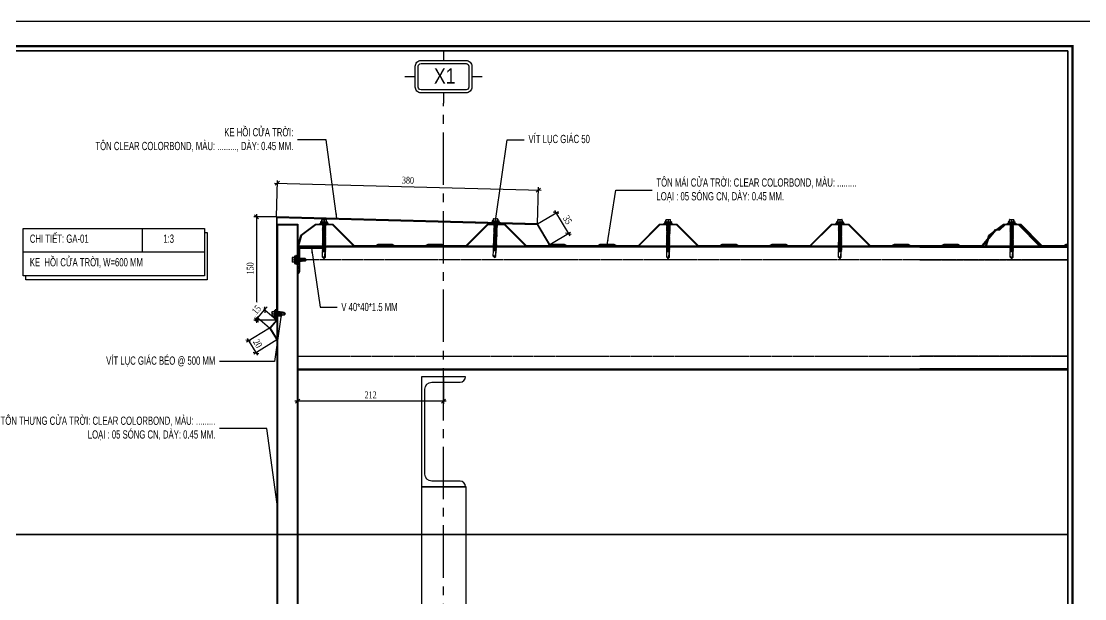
# Model space of a CAD drawing. Header units: inches. Extents: x 315041 to 662841, y -45540 to -35018.
# Drawn here: x 331592.8 to 331979.3, y -36900 to -36690 of the extents above; entities that cross this region are included whole.
import ezdxf
from ezdxf.enums import TextEntityAlignment as Align

# ---------------------------------------------------------------- set-up
doc = ezdxf.new("R2010")
doc.units = ezdxf.units.IN
doc.header["$MEASUREMENT"] = 0
doc.linetypes.add('CENTER2', pattern=[28.575, 19.05, -3.175, 3.175, -3.175])
doc.linetypes.add('HIDDEN', pattern=[0.375, 0.25, -0.125])
for name, color, linetype in [('2', 2, 'Continuous'), ('3', 3, 'Continuous'), ('7', 7, 'Continuous'), ('8', 8, 'Continuous'), ('BAO KHUNG', 31, 'Continuous'), ('DIM', 8, 'Continuous'), ('flashing', 6, 'Continuous'), ('STRUCTURE', 1, 'Continuous')]:
    doc.layers.add(name, color=color, linetype=linetype)
doc.styles.add('hx2', font='VHARIALN.TTF')
doc.styles.add('ST1', font='times.ttf', dxfattribs={"width": 0.7})
doc.styles.add('ST1H', font='vnshxh.shx', dxfattribs={"width": 0.7})
doc.dimstyles.new('3', dxfattribs={"dimtxt": 3.5, "dimasz": 1.8, "dimexe": 1, "dimexo": 0, "dimgap": 1, "dimtad": 1, "dimdec": 0, "dimlfac": 3, "dimzin": 0, "dimdsep": 46, "dimtxsty": 'ST1H', "dimblk": 'OBLIQUE', "dimcen": 1, "dimdle": 1, "dimclrd": 8, "dimclre": 8, "dimclrt": 3, "dimadec": 0, "dimazin": 0, "dimtfac": 1, "dimtdec": 0, "dimtix": 1, "dimtofl": 0, "dimtmove": 1, "dimatfit": 3, "dimfxl": 0.18, "dimtolj": 1, "dimtzin": 0, "dimlwd": -1, "dimlwe": -1, "dimarcsym": 1})
doc.dimstyles.new('4', dxfattribs={"dimtxt": 2.5, "dimasz": 1.5, "dimexe": 1, "dimexo": 0, "dimgap": 1, "dimtad": 1, "dimdec": 0, "dimlfac": 4, "dimzin": 0, "dimdsep": 46, "dimtxsty": 'ST1', "dimblk": 'OBLIQUE', "dimcen": 1, "dimdle": 1, "dimclrd": 8, "dimclre": 8, "dimclrt": 3, "dimadec": 0, "dimazin": 0, "dimtfac": 1, "dimtdec": 0, "dimtix": 1, "dimtmove": 0, "dimatfit": 3, "dimfxl": 0.18, "dimtfill": 1, "dimtolj": 1, "dimtzin": 0, "dimlwd": -1, "dimlwe": -1, "dimarcsym": 1})

# ---------------------------------------------------------------- blocks, each defined once
blk = doc.blocks.new('A$C75D82031')
at = {"layer": '2', "color": 157, "linetype": 'Continuous'}
blk.add_lwpolyline([(0, 420), (594, 420), (594, 0), (0, 0)], close=True, dxfattribs=at)
at = {"layer": '7', "color": 147, "linetype": 'Continuous'}
blk.add_lwpolyline([(12.33, 57.61), (581.67, 57.61), (581.67, 409.19), (12.33, 409.19)], close=True, dxfattribs=at)
at = {"layer": 'BAO KHUNG', "color": 167, "linetype": 'Continuous', "const_width": 0.871}
blk.add_lwpolyline([(10.59, 9.07), (583.41, 9.07), (583.41, 410.93), (10.59, 410.93)], close=True, dxfattribs=at)
blk = doc.blocks.new('Short_Self_drilling')
at = {"layer": 'STRUCTURE', "color": 1, "linetype": 'Continuous'}
for p, q in [((6.4, 1.7), (-6.4, 1.7)), ((5.1, 3.8), (-5.1, 3.8)), ((-2.6, 2.9), (-5.1, 2.9)), ((-3.4, 3.8), (-3.4, 6.8)), ((3, 7.2), (-3, 7.2)), ((2.6, 2.9), (-2.6, 2.9)), ((-2.1, 2.8), (-2.1, 2.9)), ((6.3, 0), (0, 0)), ((2.2, 2.8), (2.2, 2.9)), ((2.2, -0.5), (2.2, 0)), ((5.1, 2.9), (2.6, 2.9)), ((3.4, 3.8), (3.4, 6.8)), ((3, -1.2), (-2.7, -0.2)), ((3, -2.7), (-2.7, -1.8)), ((3, -4.2), (-2.7, -3.3)), ((3, -5.8), (-2.7, -4.8)), ((3, -7.3), (-2.7, -6.3)), ((-1.9, -8), (-2.7, -7.9)), ((-2.1, -1.4), (-2.1, -0.9)), ((-2.1, -2.9), (-2.1, -2.4)), ((-2.1, -4.4), (-2.1, -3.9)), ((-2.1, -6), (-2.1, -5.4)), ((-2.1, -7.5), (-2.1, -7)), ((-2.1, -12.3), (-2.1, -8.5)), ((3, -8.8), (-1.1, -8.1)), ((2.1, -12.3), (2.1, -9.1)), ((2.2, -2), (2.2, -1.5)), ((2.2, -3.6), (2.2, -3)), ((2.2, -5.1), (2.2, -4.6)), ((2.2, -6.6), (2.2, -6.1)), ((2.2, -8.1), (2.2, -7.6))]:
    blk.add_line(p, q, dxfattribs=at)
blk.add_lwpolyline([(6.4, 1.3), (6.4, 1.7), (2.1, 2.8), (-2.1, 2.8), (-6.4, 1.7), (-6.4, 1.3)], close=True, dxfattribs=at)
for points in [[(-6.4, 1.3, -0.088869), (-6.3, 0), (0, 0)], [(-0.1, 3.8), (-0.3, 6.2, 0.338878), (-3.1, 6.2), (-3.3, 3.8)], [(3.3, 3.8), (3.1, 6.2, 0.338878), (0.3, 6.2), (0.1, 3.8)], [(2.1, -12.3), (0.2, -14.2, -0.333596), (-0.2, -14.2), (-2.1, -12.3)], [(-0.1, -14), (-1, -12.2, -0.148657), (-1.4, -11.2), (-2, -7.7, -0.815006), (-1.2, -7.8, 0.150833), (-0.8, -8.7)], [(2.1, -12.3), (1.7, -11.7, 0.52242), (0.9, -11.7), (-0.2, -14.2)]]:
    blk.add_lwpolyline(points, format="xyb", dxfattribs=at)
for points in [[(3, -1.2), (2.2, -1.5), (-2.1, -0.8), (-2.7, -0.2), (-2.4, 0)], [(3, -2.7), (2.2, -3), (-2.1, -2.4), (-2.7, -1.8), (-2.1, -1.4), (2.2, -2), (3, -2.7)], [(3, -4.2), (2.2, -4.6), (-2.1, -3.9), (-2.7, -3.3), (-2.1, -2.9), (2.2, -3.6), (3, -4.2)], [(3, -5.8), (2.2, -6.1), (-2.1, -5.4), (-2.7, -4.8), (-2.1, -4.4), (2.2, -5.1), (3, -5.8)], [(3, -7.3), (2.2, -7.6), (-2.1, -7), (-2.7, -6.3), (-2.1, -6), (2.2, -6.6), (3, -7.3)], [(-1.8, -8.5), (-2.1, -8.5), (-2.7, -7.9), (-2.1, -7.5), (-1.8, -7.5)], [(-1.3, -7.6), (2.2, -8.1), (3, -8.8)], [(-1.2, 0), (2.2, -0.5), (3, -1.2)], [(3, -8.8), (2.2, -9.1), (-0.8, -8.7)]]:
    blk.add_lwpolyline(points, dxfattribs=at)
for centre, radius, start, end in [((-5, 3.3), 0.455, 109.7949, 250.2674), ((-3, 6.8), 0.429, 90.0311, 180.0311), ((3, 6.8), 0.429, 0.0311, 90.0311), ((5.1, 3.3), 0.435, 279.7276, 80.3347), ((10, 0.2), 3.74, 162.2963, 182.6103)]:
    blk.add_arc(centre, radius, start, end, dxfattribs=at)
blk = doc.blocks.new('A$C26A6701F')
at = {"layer": 'STRUCTURE', "color": 1, "linetype": 'Continuous'}
for p, q in [((0, 17.21), (1.33, 17.54)), ((0, 17.08), (0, 17.21)), ((0, 17.21), (4, 17.21)), ((4, 17.08), (0, 17.08)), ((3.94, 16.71), (0.06, 16.71)), ((0.4, 17.84), (3.6, 17.84)), ((0.4, 17.57), (1.2, 17.57)), ((0.93, 17.84), (0.93, 18.77)), ((0.97, 17.84), (1.03, 18.61)), ((1.07, 18.91), (2.93, 18.91)), ((1.13, 15.25), (2.9, 15.52)), ((1.19, 16.71), (1.14, 16.67)), ((1.14, 16.67), (1.4, 16.71)), ((1.14, 16.67), (1.4, 16.56)), ((1.14, 16.2), (2.91, 16.47)), ((1.4, 16.4), (1.14, 16.2)), ((1.14, 16.2), (1.39, 16.09)), ((1.14, 15.72), (2.91, 16)), ((1.4, 15.93), (1.14, 15.72)), ((1.14, 15.72), (1.39, 15.61)), ((1.2, 17.57), (2.8, 17.57)), ((1.33, 17.54), (1.33, 17.57)), ((1.33, 17.54), (2.67, 17.54)), ((1.39, 16.09), (2.73, 16.28)), ((1.39, 15.93), (1.39, 16.09)), ((1.39, 15.61), (2.73, 15.81)), ((2.7, 15.64), (1.39, 15.45)), ((1.39, 15.45), (1.39, 15.61)), ((1.4, 16.56), (2.42, 16.71)), ((2.71, 16.59), (1.4, 16.4)), ((1.4, 16.4), (1.4, 16.56)), ((2.71, 16.11), (1.4, 15.93)), ((1.91, 18.61), (1.97, 17.84)), ((2.04, 17.84), (2.1, 18.61)), ((2.67, 17.54), (2.67, 17.57)), ((2.67, 17.54), (4, 17.21)), ((2.7, 15.64), (2.7, 15.8)), ((2.7, 15.64), (2.9, 15.52)), ((2.71, 16.59), (2.71, 16.71)), ((2.71, 16.59), (2.91, 16.47)), ((2.71, 16.11), (2.71, 16.28)), ((2.71, 16.11), (2.91, 16)), ((2.73, 16.28), (2.91, 16.47)), ((2.73, 15.81), (2.91, 16)), ((2.73, 15.33), (2.9, 15.52)), ((2.8, 17.57), (3.6, 17.57)), ((2.97, 18.61), (3.04, 17.84)), ((3.07, 17.84), (3.07, 18.77)), ((4, 17.21), (4, 17.08)), ((1.09, 10.98), (2.86, 11.25)), ((1.35, 11.18), (1.09, 10.98)), ((1.09, 10.98), (1.35, 10.87)), ((1.09, 10.5), (2.86, 10.78)), ((1.35, 10.71), (1.09, 10.5)), ((1.09, 10.5), (1.35, 10.39)), ((1.1, 11.93), (2.88, 12.2)), ((1.36, 12.13), (1.1, 11.93)), ((1.1, 11.93), (1.36, 11.82)), ((1.1, 11.45), (2.87, 11.73)), ((1.36, 11.66), (1.1, 11.45)), ((1.1, 11.45), (1.36, 11.34)), ((1.11, 12.88), (2.89, 13.15)), ((1.38, 13.08), (1.11, 12.88)), ((1.11, 12.88), (1.37, 12.77)), ((1.11, 12.4), (2.88, 12.68)), ((1.37, 12.61), (1.11, 12.4)), ((1.11, 12.4), (1.37, 12.29)), ((1.12, 14.3), (2.9, 14.57)), ((1.39, 14.5), (1.12, 14.3)), ((1.12, 14.3), (1.38, 14.19)), ((1.12, 13.82), (2.9, 14.1)), ((1.39, 14.03), (1.12, 13.82)), ((1.12, 13.82), (1.38, 13.72)), ((1.12, 13.35), (2.89, 13.63)), ((1.38, 13.56), (1.12, 13.35)), ((1.12, 13.35), (1.38, 13.24)), ((1.39, 15.45), (1.13, 15.25)), ((1.13, 15.25), (1.39, 15.14)), ((1.13, 14.77), (2.9, 15.05)), ((1.39, 14.98), (1.13, 14.77)), ((1.13, 14.77), (1.39, 14.66)), ((2.66, 11.37), (1.35, 11.18)), ((1.35, 11.18), (1.36, 11.34)), ((1.35, 10.87), (2.69, 11.06)), ((2.66, 10.89), (1.35, 10.71)), ((1.35, 10.71), (1.35, 10.87)), ((1.35, 10.39), (2.69, 10.59)), ((2.66, 10.42), (1.35, 10.23)), ((1.35, 10.23), (1.35, 10.39)), ((2.68, 12.32), (1.36, 12.13)), ((1.36, 11.82), (2.7, 12.01)), ((2.67, 11.84), (1.36, 11.66)), ((1.36, 11.66), (1.36, 11.82)), ((1.36, 11.34), (2.7, 11.54)), ((1.37, 12.77), (2.71, 12.96)), ((2.68, 12.79), (1.37, 12.61)), ((1.37, 12.61), (1.37, 12.77)), ((1.37, 12.29), (2.71, 12.49)), ((1.37, 12.13), (1.37, 12.29)), ((1.38, 14.19), (2.72, 14.38)), ((1.38, 14.03), (1.38, 14.19)), ((1.38, 13.72), (2.72, 13.91)), ((2.69, 13.74), (1.38, 13.56)), ((1.38, 13.56), (1.38, 13.72)), ((1.38, 13.24), (2.72, 13.44)), ((2.69, 13.27), (1.38, 13.08)), ((1.38, 13.24), (1.38, 13.08)), ((1.39, 15.14), (2.73, 15.33)), ((2.7, 15.16), (1.39, 14.98)), ((1.39, 14.98), (1.39, 15.14)), ((1.39, 14.66), (2.73, 14.86)), ((2.7, 14.69), (1.39, 14.5)), ((1.39, 14.5), (1.39, 14.67)), ((2.7, 14.21), (1.39, 14.03)), ((2.66, 11.37), (2.67, 11.53)), ((2.66, 11.37), (2.86, 11.25)), ((2.66, 10.89), (2.67, 11.06)), ((2.66, 10.89), (2.86, 10.78)), ((2.66, 10.42), (2.66, 10.58)), ((2.66, 10.42), (2.86, 10.3)), ((2.67, 11.84), (2.67, 12.01)), ((2.67, 11.84), (2.87, 11.73)), ((2.68, 12.79), (2.68, 12.96)), ((2.68, 12.79), (2.88, 12.68)), ((2.68, 12.32), (2.68, 12.48)), ((2.68, 12.32), (2.88, 12.2)), ((2.69, 13.74), (2.69, 13.91)), ((2.69, 13.74), (2.89, 13.63)), ((2.69, 13.43), (2.69, 13.27)), ((2.69, 13.27), (2.89, 13.15)), ((2.69, 11.06), (2.86, 11.25)), ((2.69, 10.59), (2.86, 10.78)), ((2.7, 15.16), (2.7, 15.33)), ((2.7, 15.16), (2.9, 15.05)), ((2.7, 14.69), (2.7, 14.85)), ((2.7, 14.69), (2.9, 14.57)), ((2.7, 14.21), (2.7, 14.38)), ((2.7, 14.21), (2.9, 14.1)), ((2.7, 12.01), (2.88, 12.2)), ((2.7, 11.54), (2.87, 11.73)), ((2.71, 12.96), (2.89, 13.15)), ((2.71, 12.49), (2.88, 12.68)), ((2.72, 14.38), (2.9, 14.57)), ((2.72, 13.91), (2.9, 14.1)), ((2.72, 13.44), (2.89, 13.63)), ((2.73, 14.86), (2.9, 15.05)), ((1.04, 5.76), (2.81, 6.03)), ((1.3, 5.96), (1.04, 5.76)), ((1.04, 5.76), (1.3, 5.65)), ((1.04, 5.28), (2.81, 5.56)), ((1.3, 5.49), (1.04, 5.28)), ((1.04, 5.28), (1.29, 5.17)), ((1.05, 6.71), (2.83, 6.98)), ((1.31, 6.91), (1.05, 6.71)), ((1.05, 6.71), (1.31, 6.6)), ((1.05, 6.23), (2.82, 6.51)), ((1.31, 6.44), (1.05, 6.23)), ((1.05, 6.23), (1.31, 6.12)), ((1.06, 8.13), (2.84, 8.41)), ((1.33, 8.34), (1.06, 8.13)), ((1.06, 8.13), (1.32, 8.02)), ((1.06, 7.65), (2.83, 7.93)), ((1.32, 7.86), (1.06, 7.65)), ((1.06, 7.65), (1.32, 7.55)), ((1.06, 7.18), (2.83, 7.46)), ((1.32, 7.39), (1.06, 7.18)), ((1.06, 7.18), (1.32, 7.07)), ((1.07, 8.6), (2.84, 8.88)), ((1.33, 8.81), (1.07, 8.6)), ((1.07, 8.6), (1.33, 8.5)), ((1.08, 9.55), (2.86, 9.83)), ((1.34, 9.76), (1.08, 9.55)), ((1.08, 9.55), (1.34, 9.45)), ((1.08, 9.08), (2.85, 9.36)), ((1.34, 9.29), (1.08, 9.08)), ((1.08, 9.08), (1.34, 8.97)), ((1.09, 10.03), (2.86, 10.3)), ((1.35, 10.23), (1.09, 10.03)), ((1.09, 10.03), (1.34, 9.92)), ((1.29, 5.17), (2.63, 5.37)), ((2.6, 5.2), (1.29, 5.02)), ((1.29, 5.01), (1.29, 5.17)), ((2.61, 6.15), (1.3, 5.96)), ((1.3, 5.96), (1.31, 6.12)), ((1.3, 5.65), (2.64, 5.84)), ((2.61, 5.67), (1.3, 5.49)), ((1.3, 5.49), (1.3, 5.65)), ((2.63, 7.1), (1.31, 6.91)), ((1.31, 6.6), (2.65, 6.79)), ((2.62, 6.62), (1.31, 6.44)), ((1.31, 6.44), (1.31, 6.6)), ((1.31, 6.12), (2.64, 6.32)), ((1.32, 8.02), (2.66, 8.22)), ((2.63, 8.05), (1.32, 7.86)), ((1.32, 7.86), (1.32, 8.02)), ((1.32, 7.55), (2.66, 7.74)), ((2.63, 7.57), (1.32, 7.39)), ((1.32, 7.39), (1.32, 7.55)), ((1.32, 7.07), (2.66, 7.27)), ((1.32, 6.91), (1.32, 7.07)), ((2.64, 9), (1.33, 8.81)), ((1.33, 8.81), (1.34, 8.97)), ((1.33, 8.5), (2.67, 8.69)), ((2.64, 8.52), (1.33, 8.34)), ((1.33, 8.34), (1.33, 8.5)), ((1.34, 9.92), (2.68, 10.11)), ((2.65, 9.95), (1.34, 9.76)), ((1.34, 9.92), (1.34, 9.76)), ((1.34, 9.45), (2.68, 9.64)), ((2.65, 9.47), (1.34, 9.29)), ((1.34, 9.29), (1.34, 9.45)), ((1.34, 8.97), (2.67, 9.17)), ((2.6, 5.2), (2.61, 5.36)), ((2.6, 5.2), (2.81, 5.09)), ((2.61, 6.15), (2.62, 6.31)), ((2.61, 6.15), (2.81, 6.03)), ((2.61, 5.67), (2.61, 5.84)), ((2.61, 5.67), (2.81, 5.56)), ((2.62, 6.62), (2.62, 6.79)), ((2.62, 6.62), (2.82, 6.51)), ((2.63, 8.05), (2.63, 8.21)), ((2.63, 8.05), (2.83, 7.93)), ((2.63, 7.57), (2.63, 7.74)), ((2.63, 7.57), (2.83, 7.46)), ((2.63, 7.1), (2.63, 7.26)), ((2.63, 7.1), (2.83, 6.98)), ((2.63, 5.37), (2.81, 5.56)), ((2.64, 9), (2.64, 9.16)), ((2.64, 9), (2.84, 8.88)), ((2.64, 8.52), (2.64, 8.69)), ((2.64, 8.52), (2.84, 8.41)), ((2.64, 6.32), (2.82, 6.51)), ((2.64, 5.84), (2.81, 6.03)), ((2.65, 10.1), (2.65, 9.95)), ((2.65, 9.95), (2.86, 9.83)), ((2.65, 9.47), (2.65, 9.64)), ((2.65, 9.47), (2.85, 9.36)), ((2.65, 6.79), (2.83, 6.98)), ((2.66, 8.22), (2.84, 8.41)), ((2.66, 7.74), (2.83, 7.93)), ((2.66, 7.27), (2.83, 7.46)), ((2.67, 9.17), (2.85, 9.36)), ((2.67, 8.69), (2.84, 8.88)), ((2.68, 10.11), (2.86, 10.3)), ((2.68, 9.64), (2.86, 9.83)), ((1.02, 3.86), (2.8, 4.14)), ((1.28, 4.07), (1.02, 3.86)), ((1.02, 3.86), (1.28, 3.75)), ((1.28, 3.59), (1.02, 3.38)), ((1.02, 3.38), (2.31, 3.59)), ((1.02, 3.38), (1.28, 3.28)), ((1.03, 4.81), (2.81, 5.09)), ((1.29, 5.02), (1.03, 4.81)), ((1.03, 4.81), (1.29, 4.7)), ((1.03, 4.33), (2.8, 4.61)), ((1.29, 4.54), (1.03, 4.33)), ((1.03, 4.33), (1.28, 4.23)), ((1.27, 0.62), (1.28, 3.28)), ((1.27, 0.62), (1.41, 0.81)), ((1.27, 0.62), (1.88, 0.02)), ((1.28, 4.23), (2.62, 4.42)), ((2.62, 4.25), (1.28, 4.07)), ((1.28, 4.07), (1.28, 4.23)), ((1.28, 3.75), (2.62, 3.95)), ((1.28, 3.59), (1.28, 3.75)), ((2.35, 3.74), (1.28, 3.59)), ((1.28, 3.28), (2.21, 3.41)), ((1.29, 4.7), (2.63, 4.9)), ((2.6, 4.72), (1.29, 4.54)), ((1.29, 4.54), (1.29, 4.7)), ((1.67, 0.81), (1.98, 0.02)), ((1.96, 0.08), (2.26, 0.64)), ((1.98, 0.02), (2.6, 0.61)), ((2.38, 0.96), (2.56, 3.71)), ((2.62, 3.78), (2.52, 3.77)), ((2.52, 3.46), (2.61, 3.47)), ((2.54, 3.62), (2.79, 3.66)), ((2.6, 4.72), (2.6, 4.89)), ((2.6, 4.72), (2.8, 4.61)), ((2.6, 0.61), (2.61, 3.47)), ((2.61, 3.47), (2.79, 3.66)), ((2.62, 4.42), (2.8, 4.61)), ((2.62, 4.25), (2.62, 4.41)), ((2.8, 4.14), (2.62, 4.25)), ((2.62, 3.95), (2.8, 4.14)), ((2.62, 3.78), (2.62, 3.95)), ((2.79, 3.66), (2.62, 3.78)), ((2.63, 4.9), (2.81, 5.09))]:
    blk.add_line(p, q, dxfattribs=at)
for centre, major_axis, ratio, start_param, end_param in [((-1.11, 16.72), (-0.822, 0.822), 1, 3.915086, 4.236522), ((0.42, 17.71), (0.0956, 0.0956), 1, 0.954633, 3.757756), ((1.07, 18.77), (-0.0943, 0.0943), 1, -0.785398, 0.785398), ((1.47, 18.04), (0.508, 0.508), 1, 0.131933, 1.438864), ((2.54, 18.04), (0.508, 0.508), 1, 0.131933, 1.438864), ((2.93, 18.77), (-0.0943, 0.0943), 1, 3.926991, 5.497787), ((3.55, 17.71), (-0.1, 0.1), 1, 2.701137, 5.152845), ((5.1, 16.72), (-1.15, 0.17), 0.90746, -0.177273, 0.177273), ((1.54, 0.72), (0.111, 0.111), 1, 6.085329, 8.011019), ((1.93, 0.09), (0.0625, 0.0625), 1, 3.247504, 4.535451), ((1.82, 3.74), (0.363, 0.363), 1, 4.808661, 5.407478), ((1.79, 0.99), (0.416, 0.416), 1, 4.859665, 5.449971), ((2.44, 3.68), (0.0836, 0.0836), 1, 5.766736, 8.502032)]:
    blk.add_ellipse(centre, major_axis=major_axis, ratio=ratio, start_param=start_param, end_param=end_param, dxfattribs=at)
blk = doc.blocks.new('SideLap')
at = {"layer": 'STRUCTURE', "color": 1, "linetype": 'Continuous'}
for p, q in [((15, 16), (0, 0)), ((20, 6), (0, -3)), ((15, 16), (20, 12)), ((15, 16), (40, 16)), ((42, 30), (40, 16)), ((40, 16), (44, -8)), ((48, 16), (42, 30)), ((42, 30), (48, -10)), ((52, -11), (48, 16)), ((48, 16), (52, 16)), ((54, 30), (52, 16)), ((52, 16), (57, -18)), ((60, 16), (54, 30)), ((54, 30), (64, -33)), ((65, -18), (60, 16)), ((60, 16), (64, 16)), ((66, 30), (64, 16)), ((64, 16), (69, -18)), ((72, 16), (66, 30)), ((66, 30), (76, -33)), ((77, -18), (72, 16)), ((72, 16), (76, 16)), ((78, 31), (76, 16)), ((76, 16), (81, -18)), ((84, 16), (78, 31)), ((78, 31), (88, -33)), ((89, -18), (84, 16)), ((84, 16), (88, 16)), ((90, 30), (88, 16)), ((88, 16), (93, -18)), ((96, 16), (90, 30)), ((90, 30), (100, -33)), ((101, -18), (96, 16)), ((96, 16), (100, 16)), ((102, 30), (100, 16)), ((100, 16), (105, -18)), ((108, 16), (102, 30)), ((102, 30), (112, -33)), ((112, -11), (108, 16)), ((108, 16), (112, 16)), ((112, -51), (112, 48)), ((122, -52), (122, 49)), ((122, 49), (126, 49)), ((126, 49), (134, 16)), ((126, 49), (126, -52)), ((134, 16), (134, -18)), ((134, 16), (135, 16)), ((135, 39), (135, 19)), ((135, 19), (135, -22)), ((142, 39), (142, -42)), ((142, 26), (165, 26)), ((142, 25), (161, 23)), ((161, 1), (142, -1)), ((169, 22), (169, -25)), ((0, -3), (15, -18)), ((2, -2), (16, -10)), ((15, -18), (45, -18)), ((24, -12), (51, -17)), ((45, -16), (45, -18)), ((45, -18), (52, -33)), ((49, -16), (52, -33)), ((52, -33), (53, -18)), ((53, -18), (53, -16)), ((53, -18), (57, -18)), ((57, -18), (64, -33)), ((64, -33), (65, -18)), ((65, -18), (69, -18)), ((69, -18), (76, -33)), ((76, -33), (77, -18)), ((77, -18), (81, -18)), ((81, -18), (88, -33)), ((88, -33), (89, -18)), ((89, -18), (93, -18)), ((93, -18), (100, -33)), ((100, -33), (101, -18)), ((101, -18), (105, -18)), ((105, -18), (112, -33)), ((112, -33), (112, -20)), ((126, -52), (122, -52)), ((134, -18), (126, -52)), ((134, -18), (135, -18)), ((135, -22), (135, -42)), ((142, -2), (161, -4)), ((161, -26), (142, -28)), ((142, -28), (165, -28))]:
    blk.add_line(p, q, dxfattribs=at)
for centre, radius, start, end in [((18, 9), 3.99, 304.2302, 54.5641), ((113, 77), 29.4, 267.4208, 287.7348), ((138, 39), 3.42, 9.6964, 170.3036), ((147, 12), 18.2, 322.5592, 37.4408), ((165, 22), 3.38, 0, 90), ((2, -1), 2.24, 141.6348, 215.4287), ((24, 2), 14.9, 234.0048, 267.8268), ((52, 2), 13, 231.0825, 265.3922), ((51, -14), 2.99, 285.9762, 82.6971), ((113, -80), 29.4, 72.2652, 92.5792), ((138, -41), 3.59, 199.7637, 340.2363), ((147, -15), 18.2, 322.5592, 37.4408), ((165, -25), 3.38, 270, 0)]:
    blk.add_arc(centre, radius, start, end, dxfattribs=at)
blk = doc.blocks.new('TENTRUC')
at = {"layer": '7'}
for p, q in [((0, 8.27), (0, 10.26)), ((-7.48, 5.13), (-5.48, 5.13)), ((5.48, 5.13), (7.48, 5.13)), ((0, 0), (0, 2))]:
    blk.add_line(p, q, dxfattribs=at)
blk.add_lwpolyline([(-4.36, 8.27), (4.36, 8.27, -0.414214), (5.48, 7.14), (5.48, 3.12, -0.414214), (4.36, 2), (-4.36, 2, -0.414214), (-5.48, 3.12), (-5.48, 7.14, -0.414214)], format="xyb", close=True, dxfattribs=at)
at = {"layer": '8', "ltscale": 15}
blk.add_lwpolyline([(-4.36, 7.68), (4.36, 7.68, -0.414214), (4.9, 7.14), (4.9, 3.12, -0.414214), (4.36, 2.58), (-4.36, 2.58, -0.414214), (-4.9, 3.12), (-4.9, 7.14, -0.414214)], format="xyb", close=True, dxfattribs=at)
at = {"layer": '3', "style": 'hx2'}
blk.add_attdef('TR', text='', height=2.9, dxfattribs=at).set_placement((-0.16, 3.83), align=Align.CENTER)
blk = doc.blocks.new('_Oblique')
at = {"color": 0, "linetype": 'ByBlock', "lineweight": -2}
blk.add_line((-0.5, -0.5), (0.5, 0.5), dxfattribs=at)
blk = doc.blocks.new('*D475')
at = {"color": 8, "linetype": 'Continuous', "transparency": 16777216}
for p, q in [((331685.51, -36761.14), (331677.28, -36761.14)), ((331678.28, -36760.14), (331678.28, -36799.68)), ((331685.51, -36798.68), (331677.28, -36798.68))]:
    blk.add_line(p, q, dxfattribs=at)
at = {"layer": 'Defpoints', "color": 0, "transparency": 16777216}
for p in [(331685.51, -36761.14), (331678.28, -36798.68), (331685.51, -36798.68)]:
    blk.add_point(p, dxfattribs=at)
at = {"color": 8, "transparency": 16777216, "xscale": 1.5, "yscale": 1.5, "zscale": 1.5}
for p, rotation in [((331678.28, -36761.14), 90), ((331678.28, -36798.68), 270)]:
    blk.add_blockref('_Oblique', p, dxfattribs=dict(at, rotation=rotation))
at = {"color": 3, "transparency": 16777216, "insert": (331676.01, -36779.91), "char_height": 2.5, "attachment_point": 5, "rotation": 90, "style": 'ST1', "bg_fill": 3, "box_fill_scale": 1.25, "bg_fill_color": 256, "bg_fill_true_color": 13158600, "bg_fill_transparency": 5111840}
blk.add_mtext('\\A1;150', dxfattribs=at)
blk = doc.blocks.new('*D476')
at = {"color": 8, "linetype": 'Continuous', "transparency": 16777216}
for p, q in [((331678.72, -36797.89), (331681.23, -36794.98)), ((331685.51, -36798.68), (331680.48, -36794.33)), ((331681.23, -36794.98), (331682.21, -36793.85)), ((331678.72, -36797.89), (331677.74, -36799.03)), ((331683, -36801.59), (331677.96, -36797.24))]:
    blk.add_line(p, q, dxfattribs=at)
at = {"layer": 'Defpoints', "color": 0, "transparency": 16777216}
for p in [(331685.51, -36798.68), (331683, -36801.59)]:
    blk.add_point(p, dxfattribs=at)
at = {"color": 8, "transparency": 16777216, "xscale": 1.5, "yscale": 1.5, "zscale": 1.5}
for p, rotation in [((331681.23, -36794.98), 229.1969801287834), ((331678.72, -36797.89), 49.19698012878341)]:
    blk.add_blockref('_Oblique', p, dxfattribs=dict(at, rotation=rotation))
at = {"color": 3, "transparency": 16777216, "insert": (331678.26, -36794.95), "char_height": 2.5, "attachment_point": 5, "rotation": 49.197, "style": 'ST1', "bg_fill": 3, "box_fill_scale": 1.25, "bg_fill_color": 256, "bg_fill_true_color": 13158600, "bg_fill_transparency": 1019152}
blk.add_mtext('\\A1;15', dxfattribs=at)
at = {"layer": 'Defpoints', "color": 0, "transparency": 16777216}
blk.add_point((331681.23, -36794.98), dxfattribs=at)
blk = doc.blocks.new('*D477')
at = {"color": 8, "linetype": 'Continuous', "transparency": 16777216}
for p, q in [((331683, -36801.59), (331674.61, -36806.77)), ((331674.93, -36805.39), (331678.64, -36811.41)), ((331685.66, -36805.9), (331677.26, -36811.08))]:
    blk.add_line(p, q, dxfattribs=at)
at = {"layer": 'Defpoints', "color": 0, "transparency": 16777216}
for p in [(331683, -36801.59), (331685.66, -36805.9)]:
    blk.add_point(p, dxfattribs=at)
at = {"color": 8, "transparency": 16777216, "xscale": 1.5, "yscale": 1.5, "zscale": 1.5}
for p, rotation in [((331675.46, -36806.24), 121.6508689390404), ((331678.12, -36810.55), 301.6508689390404)]:
    blk.add_blockref('_Oblique', p, dxfattribs=dict(at, rotation=rotation))
at = {"color": 3, "transparency": 16777216, "insert": (331678.72, -36807.21), "char_height": 2.5, "attachment_point": 5, "rotation": 301.6509, "style": 'ST1', "bg_fill": 3, "box_fill_scale": 1.25, "bg_fill_color": 256, "bg_fill_true_color": 13158600, "bg_fill_transparency": 1019152}
blk.add_mtext('\\A1;20', dxfattribs=at)
at = {"layer": 'Defpoints', "color": 0, "transparency": 16777216}
blk.add_point((331678.12, -36810.55), dxfattribs=at)
blk = doc.blocks.new('*D478')
at = {"color": 8, "linetype": 'Continuous', "transparency": 16777216}
for p, q in [((331684.84, -36748.86), (331781.71, -36751.43)), ((331685.51, -36761.14), (331685.87, -36747.88)), ((331780.38, -36763.66), (331780.74, -36750.41))]:
    blk.add_line(p, q, dxfattribs=at)
at = {"layer": 'Defpoints', "color": 0, "transparency": 16777216}
for p in [(331780.71, -36751.41), (331685.51, -36761.14), (331780.38, -36763.66)]:
    blk.add_point(p, dxfattribs=at)
at = {"color": 8, "transparency": 16777216, "xscale": 1.5, "yscale": 1.5, "zscale": 1.5}
for p, rotation in [((331685.84, -36748.88), 178.477692802717), ((331780.71, -36751.41), 358.4776928027169)]:
    blk.add_blockref('_Oblique', p, dxfattribs=dict(at, rotation=rotation))
at = {"color": 3, "transparency": 16777216, "insert": (331733.33, -36747.87), "char_height": 2.5, "attachment_point": 5, "rotation": 358.4777, "style": 'ST1', "bg_fill": 3, "box_fill_scale": 1.25, "bg_fill_color": 256, "bg_fill_true_color": 13158600, "bg_fill_transparency": 16683208}
blk.add_mtext('\\A1;380', dxfattribs=at)
blk = doc.blocks.new('*D479')
at = {"color": 8, "linetype": 'Continuous', "transparency": 16777216}
for p, q in [((331780.38, -36763.66), (331787.99, -36759.15)), ((331786.62, -36758.8), (331792.1, -36768.06)), ((331784.85, -36771.19), (331792.45, -36766.69))]:
    blk.add_line(p, q, dxfattribs=at)
at = {"layer": 'Defpoints', "color": 0, "transparency": 16777216}
for p in [(331780.38, -36763.66), (331791.59, -36767.2), (331784.85, -36771.19)]:
    blk.add_point(p, dxfattribs=at)
at = {"color": 8, "transparency": 16777216, "xscale": 1.5, "yscale": 1.5, "zscale": 1.5}
for p, rotation in [((331787.13, -36759.66), 120.642018613261), ((331791.59, -36767.2), 300.642018613261)]:
    blk.add_blockref('_Oblique', p, dxfattribs=dict(at, rotation=rotation))
at = {"color": 3, "transparency": 16777216, "insert": (331791.32, -36762.27), "char_height": 2.5, "attachment_point": 5, "rotation": 300.642, "style": 'ST1', "bg_fill": 3, "box_fill_scale": 1.25, "bg_fill_color": 256, "bg_fill_true_color": 13158600, "bg_fill_transparency": 16683208}
blk.add_mtext('\\A1;35', dxfattribs=at)
blk = doc.blocks.new('*D824')
at = {"color": 8, "linetype": 'Continuous', "transparency": 16777216}
for p, q in [((331693.26, -36816.78), (331693.26, -36829.17)), ((331746.26, -36819.28), (331746.26, -36829.17)), ((331747.26, -36828.17), (331692.26, -36828.17))]:
    blk.add_line(p, q, dxfattribs=at)
at = {"layer": 'Defpoints', "color": 0, "transparency": 16777216}
for p in [(331693.26, -36816.78), (331746.26, -36819.28), (331693.26, -36828.17)]:
    blk.add_point(p, dxfattribs=at)
at = {"color": 8, "transparency": 16777216, "xscale": 1.5, "yscale": 1.5, "zscale": 1.5, "rotation": 180}
blk.add_blockref('_Oblique', (331693.26, -36828.17), dxfattribs=at)
at = {"color": 8, "transparency": 16777216, "xscale": 1.5, "yscale": 1.5, "zscale": 1.5}
blk.add_blockref('_Oblique', (331746.26, -36828.17), dxfattribs=at)
at = {"color": 3, "transparency": 16777216, "insert": (331719.76, -36825.92), "char_height": 2.5, "attachment_point": 5, "style": 'ST1', "bg_fill": 3, "box_fill_scale": 1.25, "bg_fill_color": 256, "bg_fill_true_color": 13158600, "bg_fill_transparency": 11361256}
blk.add_mtext('\\A1;212', dxfattribs=at)

msp = doc.modelspace()

# ---------------------------------------------------------------- hatches: boundary and pattern name
h = msp.add_hatch()
h.set_pattern_fill('ANSI31', color=1, scale=3.75, style=0)
h.set_pattern_definition([(45, (70952.8313, -7518.2514), (-0.3314563037, 0.3314563037), [])])
edge = h.paths.add_edge_path()
edge.add_line((331703.2593, -36771.7801), (331693.2593, -36771.7801))
edge.add_line((331693.2593, -36771.7801), (331693.2593, -36781.7801))
edge.add_arc((331693.2593, -36781.0301), 0.75, 270, 360)
edge.add_line((331694.0093, -36781.0301), (331694.0093, -36772.5301))
edge.add_line((331694.0093, -36772.5301), (331702.5093, -36772.5301))
edge.add_arc((331702.5093, -36771.7801), 0.75, 270, 360)

# ---------------------------------------------------------------- linework, layer by layer
at = {"color": 8, "linetype": 'CENTER2'}
msp.add_line((331746.2593, -36920.9557), (331746.2593, -36719.8091), dxfattribs=at)
at = {"color": 9}
msp.add_line((331636.7448, -36765.3956), (331636.7448, -36774.0202), dxfattribs=at)
at = {"color": 3, "ltscale": 15}
for p, q in [((331944.4475, -36767.8308), (331949.7477, -36763.7923)), ((331949.8321, -36764.0423), (331944.6975, -36767.9547)), ((331949.7477, -36763.7923), (331955.9977, -36763.7923)), ((331955.8941, -36764.0423), (331949.8321, -36764.0423)), ((331963.6244, -36771.7801), (331955.8941, -36764.0423)), ((331955.9977, -36763.7923), (331963.7281, -36771.5301)), ((331943.2673, -36771.8277), (331944.4475, -36767.8308)), ((331944.6975, -36767.9547), (331943.5173, -36771.8277)), ((331943.5173, -36771.8277), (331943.2673, -36771.8277)), ((331971.6878, -36771.7801), (331963.6244, -36771.7801)), ((331963.7281, -36771.5301), (331971.6292, -36771.5301)), ((331971.6292, -36771.5301), (331972.5352, -36771.0808)), ((331972.5938, -36771.3308), (331971.6878, -36771.7801)), ((331972.5352, -36771.0808), (331973.1113, -36771.0808)), ((331973.1113, -36771.3308), (331972.5938, -36771.3308))]:
    msp.add_line(p, q, dxfattribs=at)
at = {"color": 8}
for points in [[(331403.7734, -36700.8371), (331973.1113, -36700.8371), (331973.1113, -36876.627), (331403.7734, -36876.627)], [(331403.7734, -36876.627), (331973.1113, -36876.627), (331973.1113, -37052.4169), (331403.7734, -37052.4169)]]:
    msp.add_lwpolyline(points, close=True, dxfattribs=at)
at = {"color": 3, "ltscale": 15}
msp.add_lwpolyline([(331965.9375, -36771.7801), (331962.8859, -36771.7801), (331955.1598, -36764.0423), (331950.3646, -36764.0423), (331948.2558, -36766.0083), (331947.0243, -36766.0083), (331942.081, -36771.7801), (331934.0062, -36771.7801), (331933.1003, -36771.3308), (331928.2253, -36771.3308), (331927.3193, -36771.7801), (331915.9267, -36771.7801), (331915.0207, -36771.3308), (331910.1457, -36771.3308), (331909.2398, -36771.7801), (331901.177, -36771.7801), (331893.3881, -36764.0423), (331887.3443, -36764.0423), (331879.5554, -36771.7801), (331871.4926, -36771.7801), (331870.5867, -36771.3308), (331865.7117, -36771.3308), (331864.8057, -36771.7801), (331853.4131, -36771.7801), (331852.5071, -36771.3308), (331847.6321, -36771.3308), (331846.7262, -36771.7801), (331838.6628, -36771.7801), (331830.9325, -36764.0423), (331824.8897, -36764.0423), (331817.1594, -36771.7801), (331809.0319, -36771.7801), (331808.126, -36771.3308), (331803.251, -36771.3308), (331802.345, -36771.7801), (331790.9524, -36771.7801), (331790.0464, -36771.3308), (331785.1714, -36771.3308), (331784.2655, -36771.7801), (331776.2027, -36771.7801), (331768.4138, -36764.0423), (331762.37, -36764.0423), (331754.5811, -36771.7801), (331746.4543, -36771.7801), (331745.5483, -36771.3308), (331740.6733, -36771.3308), (331739.7674, -36771.7801), (331728.3747, -36771.7801), (331727.4687, -36771.3308), (331722.5938, -36771.3308), (331721.6878, -36771.7801), (331713.6244, -36771.7801), (331705.8941, -36764.0423), (331699.8321, -36764.0423), (331694.6975, -36767.9547), (331693.5173, -36771.8277), (331693.2673, -36771.8277), (331694.4475, -36767.8308), (331699.7477, -36763.7923), (331705.9977, -36763.7923), (331713.7281, -36771.5301), (331721.6292, -36771.5301), (331722.5352, -36771.0808), (331727.5273, -36771.0808), (331728.4333, -36771.5301), (331739.7088, -36771.5301), (331740.6147, -36771.0808), (331745.6069, -36771.0808), (331746.5129, -36771.5301), (331754.4781, -36771.5301), (331762.2669, -36763.7923), (331768.5169, -36763.7923), (331776.3057, -36771.5301), (331784.2069, -36771.5301), (331785.1129, -36771.0808), (331790.105, -36771.0808), (331791.011, -36771.5301), (331802.2864, -36771.5301), (331803.1924, -36771.0808), (331808.1846, -36771.0808), (331809.0905, -36771.5301), (331817.0557, -36771.5301), (331824.7861, -36763.7923), (331831.0361, -36763.7923), (331838.7664, -36771.5301), (331846.6676, -36771.5301), (331847.5736, -36771.0808), (331852.5657, -36771.0808), (331853.4717, -36771.5301), (331864.7471, -36771.5301), (331865.6531, -36771.0808), (331870.6453, -36771.0808), (331871.5512, -36771.5301), (331879.4524, -36771.5301), (331887.2412, -36763.7923), (331893.4912, -36763.7923), (331901.28, -36771.5301), (331909.1812, -36771.5301), (331910.0872, -36771.0808), (331915.0793, -36771.0808), (331915.9853, -36771.5301), (331927.2607, -36771.5301), (331928.1667, -36771.0808), (331933.1589, -36771.0808), (331934.0648, -36771.5301), (331941.966, -36771.5301), (331946.9093, -36765.7583), (331948.1573, -36765.7583), (331950.2661, -36763.7923), (331955.2583, -36763.7923), (331962.9696, -36771.5162), (331965.9375, -36771.5162)], close=True, dxfattribs=at)
at = {"color": 1}
msp.add_lwpolyline([(331703.2593, -36771.7801), (331693.2593, -36771.7801), (331693.2593, -36781.7801), (331693.2593, -36781.7801, 0.41421356), (331694.0093, -36781.0301), (331694.0093, -36772.5301), (331702.5093, -36772.5301, 0.41421356), (331703.2593, -36771.7801)], format="xyb", close=True, dxfattribs=at)
at = {"color": 94}
for points in [[(331973.1113, -36771.7801), (331693.2593, -36771.7801), (331693.2593, -36816.7801), (331973.1113, -36816.7801)], [(331973.1113, -36772.1551), (331693.2593, -36772.1551)], [(331919.4099, -36771.7801), (331973.1113, -36771.7801)], [(331919.4099, -36772.1551), (331973.1113, -36772.1551)], [(331693.2593, -36816.4051), (331973.1113, -36816.4051)], [(331973.1113, -36816.4051), (331919.4099, -36816.4051)], [(331973.1113, -36816.7801), (331919.4099, -36816.7801)]]:
    msp.add_lwpolyline(points, dxfattribs=at)
at = {"color": 94, "linetype": 'HIDDEN'}
for points in [[(331973.1113, -36776.7801), (331693.2593, -36776.7801)], [(331919.4099, -36776.7801), (331973.1113, -36776.7801)], [(331693.2593, -36811.7801), (331973.1113, -36811.7801)], [(331973.1113, -36811.7801), (331919.4099, -36811.7801)]]:
    msp.add_lwpolyline(points, dxfattribs=at)
at = {"color": 2}
msp.add_lwpolyline([(331742.0093, -36857.2801, -0.41421356), (331739.5093, -36854.7801), (331739.5093, -36823.7801, -0.41421356), (331742.0093, -36821.2801), (331752.2593, -36821.2801, 0.41421356), (331754.2593, -36819.2801), (331738.2593, -36819.2801), (331738.2593, -36859.2801), (331754.2593, -36859.2801, 0.41421356), (331752.2593, -36857.2801)], format="xyb", close=True, dxfattribs=at)
for points in [[(331754.5093, -36876.627), (331754.5093, -36859.2801), (331738.2593, -36859.2801), (331738.2593, -36876.627)], [(331738.2593, -36876.627), (331738.2593, -37021.0254), (331754.5093, -37021.0254), (331754.5093, -36876.627)]]:
    msp.add_lwpolyline(points, dxfattribs=at)
at = {"layer": '3'}
for points in [[(331685.7638, -36876.627), (331685.7638, -36763.8351), (331693.2593, -36763.8351), (331693.2593, -36876.627)], [(331686.0138, -36876.627), (331686.0138, -36764.0851), (331693.0093, -36764.0851), (331693.0093, -36876.627)], [(331693.2593, -36876.627), (331693.2593, -36947.3027), (331685.7638, -36947.3027), (331685.7638, -36876.627)], [(331693.0093, -36876.627), (331693.0093, -36947.0527), (331686.0138, -36947.0527), (331686.0138, -36876.627)]]:
    msp.add_lwpolyline(points, dxfattribs=at)
at = {"layer": 'flashing'}
msp.add_lwpolyline([(331685.5138, -36761.1384), (331685.5138, -36798.6801), (331683.0022, -36801.5894), (331685.661, -36805.9026), (331685.8549, -36805.7408), (331683.3111, -36801.6142), (331685.7638, -36798.7731), (331685.7638, -36761.4265), (331780.236, -36763.9021), (331784.6426, -36771.361), (331784.8463, -36771.1941), (331780.383, -36763.6596)], close=True, dxfattribs=at)

# ---------------------------------------------------------------- block references
at = {"color": 1}
msp.add_blockref('A$C75D82031', (331391.4423, -37110.027), dxfattribs=at)
at = {"color": 9, "linetype": 'Continuous', "extrusion": (-1.39456e-10, -5.24753e-09, 1), "xscale": 0.7499999997547602, "yscale": 0.75, "zscale": 0.75, "rotation": 358.4776927970806}
msp.add_blockref('A$C26A6701F', (331763.3437, -36775.9398, 0.0001), dxfattribs=at)
at = {"color": 9, "linetype": 'Continuous', "extrusion": (3.8442e-21, -5.24939e-09, 1), "xscale": 0.7500000009313226, "yscale": 0.75, "zscale": 0.75}
for p in [(331701.3645, -36776.3167, 0.0002), (331826.4029, -36776.3167, 0.0002), (331888.858, -36776.3167, 0.0002), (331951.2622, -36776.3249, 0.0002)]:
    msp.add_blockref('A$C26A6701F', p, dxfattribs=at)
at = {"color": 1, "xscale": 0.2399999993192107, "yscale": 0.2399999992921948, "zscale": 0.2399999993192107, "rotation": 89.9688728341943}
msp.add_blockref('Short_Self_drilling', (331693.0093, -36776.7801), dxfattribs=at)
at = {"layer": '3'}
ref = msp.add_blockref('TENTRUC', (331746.2593, -36700.5623), dxfattribs=dict(at, xscale=1.875, yscale=1.875, zscale=1.875, rotation=180))
ref.add_attrib('TR', 'x1', dxfattribs={"layer": '0', "height": 5.625, "style": 'hx2'}).set_placement((331746.7071, -36712.7538), align=Align.CENTER)
at = {"layer": 'DIM', "xscale": -0.02892857138067484, "yscale": 0.02892857161350548, "zscale": 0.0289285714285714}
msp.add_blockref('SideLap', (331688.7568, -36796.407), dxfattribs=at)

# ---------------------------------------------------------------- leaders
at = {"color": 9}
for points in [[(331805.6885, -36771.3308), (331808.8381, -36751.4997), (331823.6309, -36751.4997)], [(331698.2593, -36772.5301), (331701.3833, -36793.9433), (331709.1131, -36793.9433)], [(331685.7638, -36865.6514), (331682.0085, -36838.1159), (331663.3253, -36838.1159)]]:
    msp.add_leader(points, dimstyle='3', override={"dimgap": 1, "dimtad": 0}, dxfattribs=at)

# ---------------------------------------------------------------- next in the draw order: texts
at = {"layer": '3', "char_height": 3, "style": 'ST1H', "bg_fill": 2}
for s, insert, attachment_point in [('\\A1;t«n m¸i cöa trêi: CLEAR COLORBOND, mµu: .........\\PLo¹i : 05 sãng cn, dµy: 0.45 mm.', (331823.6309, -36751.4997), 4), ('\\A1;CHI TIÕT: GA-01', (331595.9145, -36769.11), 4), ('\\A1;V 40*40*1.5 MM', (331709.1131, -36793.9433, 0), 4), ('\\A1;t«n th\xadng cöa trêi: CLEAR COLORBOND, mµu: .........\\PLo¹i : 05 sãng cn, dµy: 0.45 mm.', (331663.3253, -36838.1159), 6)]:
    msp.add_mtext(s, dxfattribs=dict(at, insert=insert, attachment_point=attachment_point))

# ---------------------------------------------------------------- next in the draw order: dimensions: what is measured, and where the dimension line sits
at = {"color": 8}
dim = msp.add_linear_dim(base=(331678.2846, -36798.6801), p1=(331685.5138, -36761.1384), p2=(331685.5138, -36798.6801), angle=90, dimstyle='4', dxfattribs=at)
dim.commit()
dim.dimension.update_dxf_attribs({"geometry": '*D475', "text_midpoint": (331676.013, -36779.9092)})
dim = msp.add_linear_dim(base=(331693.2593, -36828.1654), p1=(331746.2593, -36819.2801), p2=(331693.2593, -36816.7801), dimstyle='4', dxfattribs=at)
dim.commit()
dim.dimension.update_dxf_attribs({"geometry": '*D824', "text_midpoint": (331719.7593, -36825.9154)})

# ---------------------------------------------------------------- next in the draw order: linework, layer by layer
at = {"color": 9}
for points in [[(331593.4449, -36765.3956), (331659.3799, -36765.3956), (331659.3799, -36782.6448), (331593.4449, -36782.6448)], [(331593.4449, -36765.3956), (331659.3799, -36765.3956), (331659.3799, -36774.0202), (331593.4449, -36774.0202)]]:
    msp.add_lwpolyline(points, close=True, dxfattribs=at)
msp.add_lwpolyline([(331659.3799, -36766.8162), (331660.4026, -36766.8162), (331660.4026, -36784.0654), (331594.4676, -36784.0654), (331594.4676, -36782.6448)], dxfattribs=at)

# ---------------------------------------------------------------- next in the draw order: dimensions: what is measured, and where the dimension line sits
at = {"color": 8}
for p1, p2, distance, picture, middle in [((331685.5138, -36761.1384), (331780.383, -36763.6596), 12.2588, '*D478', (331733.3344, -36747.8737)), ((331683.0022, -36801.5894), (331685.5138, -36798.6801), 5.6561, '*D476', (331678.257, -36794.9543))]:
    dim = msp.add_aligned_dim(p1=p1, p2=p2, distance=distance, dimstyle='4', dxfattribs=at)
    dim.commit()
    dim.dimension.update_dxf_attribs({"geometry": picture, "text_midpoint": middle})

# ---------------------------------------------------------------- next in the draw order: texts
at = {"layer": '3', "char_height": 3, "attachment_point": 4, "style": 'ST1H', "bg_fill": 2}
for s, insert in [('\\A1;1:3', (331644.404, -36769.11)), ('\\A1;ke  håi cöa trêi, W=600 MM ', (331595.9145, -36777.9397))]:
    msp.add_mtext(s, dxfattribs=dict(at, insert=insert))

# ---------------------------------------------------------------- next in the draw order: dimensions: what is measured, and where the dimension line sits
at = {"color": 8}
for p1, p2, distance, picture, middle in [((331780.383, -36763.6596), (331784.8463, -36771.1941), 7.8409, '*D479', (331791.3151, -36762.2728)), ((331683.0022, -36801.5894), (331685.661, -36805.9026), -8.8643, '*D477', (331678.7195, -36807.2055))]:
    dim = msp.add_aligned_dim(p1=p1, p2=p2, distance=distance, dimstyle='4', dxfattribs=at)
    dim.commit()
    dim.dimension.update_dxf_attribs({"geometry": picture, "text_midpoint": middle})

# ---------------------------------------------------------------- next in the draw order: leaders
at = {"color": 9}
for points in [[(331707.5206, -36761.7734), (331703.6461, -36733.1651), (331691.6688, -36733.1651)], [(331765.2199, -36761.8045, 0), (331769.3981, -36733.1651, 0), (331777.128, -36733.1651, 0)]]:
    msp.add_leader(points, dimstyle='3', override={"dimgap": 1, "dimtad": 0}, dxfattribs=at)

# ---------------------------------------------------------------- next in the draw order: texts
at = {"layer": '3', "char_height": 3, "style": 'ST1H', "bg_fill": 2}
for s, insert, attachment_point in [('\\A1;ke HåI cöa trêi: \\Pt«n CLEAR COLORBOND, mµu: ........., dµy: 0.45 mm.', (331691.6688, -36733.1651, 0), 6), ('\\A1;VÝT LôC GI¸C 50', (331777.128, -36733.1651, 0), 4)]:
    msp.add_mtext(s, dxfattribs=dict(at, insert=insert, attachment_point=attachment_point))

# ---------------------------------------------------------------- next in the draw order: leaders
at = {"color": 9}
msp.add_leader([(331687.2952, -36796.8068), (331684.8482, -36813.7657), (331663.3253, -36813.7657)], dimstyle='3', override={"dimgap": 1, "dimtad": 0}, dxfattribs=at)

# ---------------------------------------------------------------- next in the draw order: texts
at = {"layer": '3', "insert": (331663.3253, -36813.7657, 0), "char_height": 3, "attachment_point": 6, "style": 'ST1H', "bg_fill": 2}
msp.add_mtext('\\A1;VÝT LôC GI¸C bÐo @ 500 MM', dxfattribs=at)

doc.saveas('drawing.dxf')
